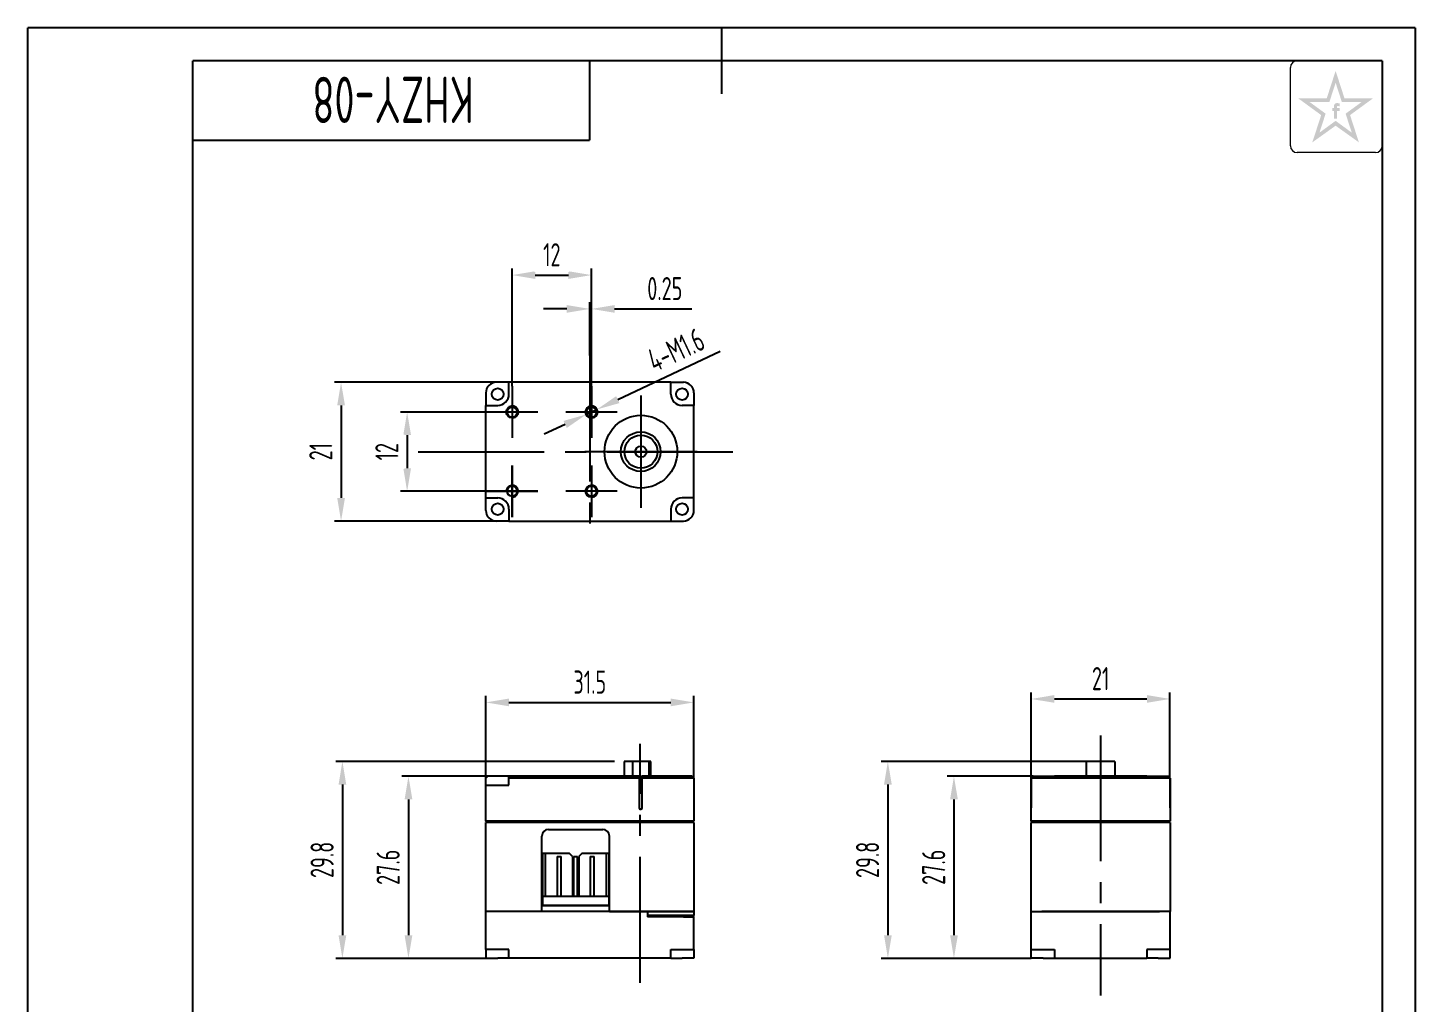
# Model space of a CAD drawing. Header units: inches. Extents: x -25 to 185, y -5 to 292.
# Drawn here: x -25 to 185, y 144.5 to 292 of the extents above; entities that cross this region are included whole.
import ezdxf
from ezdxf.enums import TextEntityAlignment as Align

# ---------------------------------------------------------------- set-up
doc = ezdxf.new("R2010")
doc.units = ezdxf.units.IN
doc.header["$MEASUREMENT"] = 0
doc.linetypes.add('CENTER2', pattern=[28.575, 19.05, -3.175, 3.175, -3.175])
for name, color, linetype in [('1轮廓实线层', 7, 'Continuous'), ('2细线层', 4, 'Continuous'), ('3中心线层', 1, 'CENTER2'), ('6文字层', 3, 'Continuous'), ('7标注层', 4, 'Continuous'), ('图框层', 7, 'Continuous')]:
    doc.layers.add(name, color=color, linetype=linetype)
doc.styles.add('PC_TEXTSTYLE', font='ISOCP.SHX', dxfattribs={"width": 0.707, "bigfont": 'GBCBIG.SHX'})
doc.dimstyles.new('GB_DIAMETER', dxfattribs={"dimtxt": 3.5, "dimasz": 3.5, "dimexe": 1, "dimexo": 0, "dimgap": 1.5, "dimtad": 1, "dimjust": 4, "dimdsep": 46, "dimtxsty": 'PC_TEXTSTYLE', "dimcen": 0, "dimclrd": 256, "dimclrt": 3, "dimadec": 0, "dimazin": 2, "dimtp": 0.1, "dimtm": 0.1, "dimtfac": 0.71, "dimtdec": 3, "dimtmove": 0, "dimatfit": 2, "dimfxl": 1, "dimtfill": 1, "dimarcsym": 0})
doc.dimstyles.new('GB_LINEAR', dxfattribs={"dimtxt": 3.5, "dimasz": 3.5, "dimexe": 1, "dimexo": 0, "dimgap": 1.5, "dimtad": 1, "dimdsep": 46, "dimtxsty": 'PC_TEXTSTYLE', "dimcen": 0, "dimclrd": 256, "dimclrt": 3, "dimadec": 0, "dimazin": 2, "dimtp": 0.1, "dimtm": 0.1, "dimtfac": 0.71, "dimtdec": 3, "dimtmove": 0, "dimatfit": 3, "dimfxl": 1, "dimtfill": 1, "dimarcsym": 0})

# ---------------------------------------------------------------- blocks, each defined once
blk = doc.blocks.new('*D2')
at = {"layer": '7标注层', "color": 0, "lineweight": -2}
for p, q in [((44.62, 178.73), (31.62, 178.73)), ((44.62, 151.18), (31.62, 151.18))]:
    blk.add_line(p, q, dxfattribs=at)
at = {"layer": '7标注层', "lineweight": -2}
blk.add_line((32.62, 175.23), (32.62, 154.68), dxfattribs=at)
at = {"layer": '7标注层'}
for points in [[(33.21, 175.23), (32.04, 175.23), (32.62, 178.73)], [(32.04, 154.68), (33.21, 154.68), (32.62, 151.18)]]:
    blk.add_solid(points, dxfattribs=at)
at = {"layer": 'Defpoints', "color": 0}
for p in [(44.62, 178.73), (32.62, 151.18), (44.62, 151.18)]:
    blk.add_point(p, dxfattribs=at)
at = {"layer": '7标注层', "color": 3, "insert": (29.55, 164.96), "char_height": 3.5, "attachment_point": 5, "rotation": 90, "style": 'PC_TEXTSTYLE', "bg_fill": 3, "box_fill_scale": 1.25, "bg_fill_color": 257, "bg_fill_transparency": 0}
blk.add_mtext('27.6', dxfattribs=at)
blk = doc.blocks.new('*D3')
at = {"layer": '7标注层', "color": 0, "lineweight": -2}
for p, q in [((63.79, 180.97), (21.62, 180.97)), ((44.32, 151.18), (21.62, 151.18))]:
    blk.add_line(p, q, dxfattribs=at)
at = {"layer": '7标注层', "lineweight": -2}
blk.add_line((22.62, 177.47), (22.62, 154.68), dxfattribs=at)
at = {"layer": '7标注层'}
for points in [[(23.21, 177.47), (22.04, 177.47), (22.62, 180.97)], [(22.04, 154.68), (23.21, 154.68), (22.62, 151.18)]]:
    blk.add_solid(points, dxfattribs=at)
at = {"layer": 'Defpoints', "color": 0}
for p in [(63.79, 180.97), (22.62, 151.18), (44.32, 151.18)]:
    blk.add_point(p, dxfattribs=at)
at = {"layer": '7标注层', "color": 3, "insert": (19.55, 166.08), "char_height": 3.5, "attachment_point": 5, "rotation": 90, "style": 'PC_TEXTSTYLE', "bg_fill": 3, "box_fill_scale": 1.25, "bg_fill_color": 257, "bg_fill_transparency": 0}
blk.add_mtext('29.8', dxfattribs=at)
blk = doc.blocks.new('*D4')
at = {"layer": '7标注层', "color": 0, "lineweight": -2}
for p, q in [((44.32, 177.91), (44.32, 190.91)), ((75.82, 178.43), (75.82, 190.91))]:
    blk.add_line(p, q, dxfattribs=at)
at = {"layer": '7标注层', "lineweight": -2}
blk.add_line((47.82, 189.91), (72.32, 189.91), dxfattribs=at)
at = {"layer": '7标注层'}
for points in [[(47.82, 190.49), (47.82, 189.33), (44.32, 189.91)], [(72.32, 189.33), (72.32, 190.49), (75.82, 189.91)]]:
    blk.add_solid(points, dxfattribs=at)
at = {"layer": 'Defpoints', "color": 0}
for p in [(75.82, 189.91), (44.32, 177.91), (75.82, 178.43)]:
    blk.add_point(p, dxfattribs=at)
at = {"layer": '7标注层', "color": 3, "insert": (60.07, 192.98), "char_height": 3.5, "attachment_point": 5, "style": 'PC_TEXTSTYLE', "bg_fill": 3, "box_fill_scale": 1.25, "bg_fill_color": 257, "bg_fill_transparency": 0}
blk.add_mtext('31.5', dxfattribs=at)
blk = doc.blocks.new('*D6')
at = {"layer": '7标注层', "color": 0, "lineweight": -2}
for p, q in [((44.42, 233.85), (31.42, 233.85)), ((44.42, 221.85), (31.42, 221.85))]:
    blk.add_line(p, q, dxfattribs=at)
at = {"layer": '7标注层', "lineweight": -2}
blk.add_line((32.42, 230.35), (32.42, 225.35), dxfattribs=at)
at = {"layer": '7标注层'}
for points in [[(33.01, 230.35), (31.84, 230.35), (32.42, 233.85)], [(31.84, 225.35), (33.01, 225.35), (32.42, 221.85)]]:
    blk.add_solid(points, dxfattribs=at)
at = {"layer": 'Defpoints', "color": 0}
for p in [(44.42, 233.85), (32.42, 221.85), (44.42, 221.85)]:
    blk.add_point(p, dxfattribs=at)
at = {"layer": '7标注层', "color": 3, "insert": (29.35, 227.85), "char_height": 3.5, "attachment_point": 5, "rotation": 90, "style": 'PC_TEXTSTYLE', "bg_fill": 3, "box_fill_scale": 1.25, "bg_fill_color": 257, "bg_fill_transparency": 0}
blk.add_mtext('12', dxfattribs=at)
blk = doc.blocks.new('*D7')
at = {"layer": '7标注层', "color": 0, "lineweight": -2}
for p, q in [((48.32, 237.75), (48.32, 255.57)), ((60.32, 237.75), (60.32, 255.57))]:
    blk.add_line(p, q, dxfattribs=at)
at = {"layer": '7标注层', "lineweight": -2}
blk.add_line((51.82, 254.57), (56.82, 254.57), dxfattribs=at)
at = {"layer": '7标注层'}
for points in [[(51.82, 255.16), (51.82, 253.99), (48.32, 254.57)], [(56.82, 253.99), (56.82, 255.16), (60.32, 254.57)]]:
    blk.add_solid(points, dxfattribs=at)
at = {"layer": 'Defpoints', "color": 0}
for p in [(60.32, 254.57), (48.32, 237.75), (60.32, 237.75)]:
    blk.add_point(p, dxfattribs=at)
at = {"layer": '7标注层', "color": 3, "insert": (54.32, 257.65), "char_height": 3.5, "attachment_point": 5, "style": 'PC_TEXTSTYLE', "bg_fill": 3, "box_fill_scale": 1.25, "bg_fill_color": 257, "bg_fill_transparency": 0}
blk.add_mtext('12', dxfattribs=at)
blk = doc.blocks.new('*D8')
at = {"layer": '7标注层', "color": 0, "lineweight": -2}
for p, q in [((60.07, 242.4), (60.07, 250.45)), ((60.32, 242.4), (60.32, 250.45))]:
    blk.add_line(p, q, dxfattribs=at)
at = {"layer": '7标注层', "lineweight": -2}
for p, q in [((56.57, 249.45), (53.07, 249.45)), ((60.07, 249.45), (60.32, 249.45)), ((63.82, 249.45), (75.52, 249.45))]:
    blk.add_line(p, q, dxfattribs=at)
at = {"layer": '7标注层'}
for points in [[(56.57, 248.87), (56.57, 250.04), (60.07, 249.45)], [(63.82, 250.04), (63.82, 248.87), (60.32, 249.45)]]:
    blk.add_solid(points, dxfattribs=at)
at = {"layer": 'Defpoints', "color": 0}
for p in [(60.32, 249.45), (60.07, 242.4), (60.32, 242.4)]:
    blk.add_point(p, dxfattribs=at)
at = {"layer": '7标注层', "color": 3, "insert": (71.42, 252.53), "char_height": 3.5, "attachment_point": 5, "style": 'PC_TEXTSTYLE', "bg_fill": 3, "box_fill_scale": 1.25, "bg_fill_color": 257, "bg_fill_transparency": 0}
blk.add_mtext('0.25', dxfattribs=at)
blk = doc.blocks.new('*D9')
at = {"layer": '7标注层', "color": 0, "lineweight": -2}
for p, q in [((45.92, 238.35), (21.42, 238.35)), ((45.92, 217.35), (21.42, 217.35))]:
    blk.add_line(p, q, dxfattribs=at)
at = {"layer": '7标注层', "lineweight": -2}
blk.add_line((22.42, 234.85), (22.42, 220.85), dxfattribs=at)
at = {"layer": '7标注层'}
for points in [[(23.01, 234.85), (21.84, 234.85), (22.42, 238.35)], [(21.84, 220.85), (23.01, 220.85), (22.42, 217.35)]]:
    blk.add_solid(points, dxfattribs=at)
at = {"layer": 'Defpoints', "color": 0}
for p in [(45.92, 238.35), (22.42, 217.35), (45.92, 217.35)]:
    blk.add_point(p, dxfattribs=at)
at = {"layer": '7标注层', "color": 3, "insert": (19.35, 227.85), "char_height": 3.5, "attachment_point": 5, "rotation": 90, "style": 'PC_TEXTSTYLE', "bg_fill": 3, "box_fill_scale": 1.25, "bg_fill_color": 257, "bg_fill_transparency": 0}
blk.add_mtext('21', dxfattribs=at)
blk = doc.blocks.new('*D11')
at = {"layer": '7标注层', "color": 0, "lineweight": -2}
for p, q in [((126.88, 178.43), (126.88, 191.43)), ((147.88, 178.43), (147.88, 191.43))]:
    blk.add_line(p, q, dxfattribs=at)
at = {"layer": '7标注层', "lineweight": -2}
blk.add_line((130.38, 190.43), (144.38, 190.43), dxfattribs=at)
at = {"layer": '7标注层'}
for points in [[(130.38, 191.02), (130.38, 189.85), (126.88, 190.43)], [(144.38, 189.85), (144.38, 191.02), (147.88, 190.43)]]:
    blk.add_solid(points, dxfattribs=at)
at = {"layer": 'Defpoints', "color": 0}
for p in [(147.88, 190.43), (126.88, 178.43), (147.88, 178.43)]:
    blk.add_point(p, dxfattribs=at)
at = {"layer": '7标注层', "color": 3, "insert": (137.38, 193.51), "char_height": 3.5, "attachment_point": 5, "style": 'PC_TEXTSTYLE', "bg_fill": 3, "box_fill_scale": 1.25, "bg_fill_color": 257, "bg_fill_transparency": 0}
blk.add_mtext('21', dxfattribs=at)
blk = doc.blocks.new('*D12')
at = {"layer": '7标注层', "color": 0, "lineweight": -2}
for p, q in [((127.18, 178.73), (114.18, 178.73)), ((126.88, 151.18), (114.18, 151.18))]:
    blk.add_line(p, q, dxfattribs=at)
at = {"layer": '7标注层', "lineweight": -2}
blk.add_line((115.18, 175.23), (115.18, 154.68), dxfattribs=at)
at = {"layer": '7标注层'}
for points in [[(115.77, 175.23), (114.6, 175.23), (115.18, 178.73)], [(114.6, 154.68), (115.77, 154.68), (115.18, 151.18)]]:
    blk.add_solid(points, dxfattribs=at)
at = {"layer": 'Defpoints', "color": 0}
for p in [(127.18, 178.73), (115.18, 151.18), (126.88, 151.18)]:
    blk.add_point(p, dxfattribs=at)
at = {"layer": '7标注层', "color": 3, "insert": (112.11, 164.96), "char_height": 3.5, "attachment_point": 5, "rotation": 90, "style": 'PC_TEXTSTYLE', "bg_fill": 3, "box_fill_scale": 1.25, "bg_fill_color": 257, "bg_fill_transparency": 0}
blk.add_mtext('27.6', dxfattribs=at)
blk = doc.blocks.new('*D13')
at = {"layer": '7标注层', "color": 0, "lineweight": -2}
for p, q in [((135.22, 180.97), (104.18, 180.97)), ((126.88, 151.18), (104.18, 151.18))]:
    blk.add_line(p, q, dxfattribs=at)
at = {"layer": '7标注层', "lineweight": -2}
blk.add_line((105.18, 177.47), (105.18, 154.68), dxfattribs=at)
at = {"layer": '7标注层'}
for points in [[(105.77, 177.47), (104.6, 177.47), (105.18, 180.97)], [(104.6, 154.68), (105.77, 154.68), (105.18, 151.18)]]:
    blk.add_solid(points, dxfattribs=at)
at = {"layer": 'Defpoints', "color": 0}
for p in [(135.22, 180.97), (105.18, 151.18), (126.88, 151.18)]:
    blk.add_point(p, dxfattribs=at)
at = {"layer": '7标注层', "color": 3, "insert": (102.11, 166.08), "char_height": 3.5, "attachment_point": 5, "rotation": 90, "style": 'PC_TEXTSTYLE', "bg_fill": 3, "box_fill_scale": 1.25, "bg_fill_color": 257, "bg_fill_transparency": 0}
blk.add_mtext('29.8', dxfattribs=at)
blk = doc.blocks.new('*D14')
at = {"layer": '7标注层', "lineweight": -2}
for p, q in [((79.79, 243.01), (64.31, 235.72)), ((59.51, 233.47), (61.14, 234.24)), ((56.34, 231.98), (53.18, 230.49))]:
    blk.add_line(p, q, dxfattribs=at)
at = {"layer": '7标注层'}
for points in [[(64.06, 236.25), (64.55, 235.2), (61.14, 234.24)], [(56.59, 231.45), (56.09, 232.51), (59.51, 233.47)]]:
    blk.add_solid(points, dxfattribs=at)
at = {"layer": 'Defpoints', "color": 0}
for p in [(59.51, 233.47), (61.14, 234.24)]:
    blk.add_point(p, dxfattribs=at)
at = {"layer": '7标注层', "color": 3, "insert": (73.1, 243.26), "char_height": 3.5, "attachment_point": 5, "rotation": 25.1817, "style": 'PC_TEXTSTYLE', "bg_fill": 3, "box_fill_scale": 1.25, "bg_fill_color": 257, "bg_fill_transparency": 0}
blk.add_mtext('4-M1.6', dxfattribs=at)
blk = doc.blocks.new('ZwmFrameMain_A4^_^无分区图框^_^portrait')
at = {"layer": '1轮廓实线层'}
for p, q in [((80, 292), (80, 282)), ((0, 0), (0, 287)), ((180, 287), (0, 287)), ((180, 287), (180, 0))]:
    blk.add_line(p, q, dxfattribs=at)
at = {"layer": '2细线层'}
for p, q in [((-25, -5), (-25, 292)), ((185, 292), (-25, 292)), ((185, 292), (185, -5))]:
    blk.add_line(p, q, dxfattribs=at)
blk = doc.blocks.new('ZwmFrameMain_图样代号')
at = {"layer": '2细线层', "linetype": 'Continuous'}
for p in [(60, 0), (0, -12)]:
    blk.add_line(p, (60, -12), dxfattribs=at)
at = {"layer": '6文字层', "style": 'PC_TEXTSTYLE', "width": 2.827942}
blk.add_attdef('图样代号', text='', height=7, rotation=180, dxfattribs=at).set_placement((58.24, -2.4), (2.35, -2.4), align=Align.FIT)

msp = doc.modelspace()

# ---------------------------------------------------------------- hatches: boundary and pattern name
at = {"layer": '6文字层', "lineweight": 5}
h = msp.add_hatch(color=2, dxfattribs=at)
edge = h.paths.add_edge_path(flags=0)
edge.add_line((173.172, 279.419), (173.567, 279.419))
edge.add_line((173.567, 279.419), (173.567, 279.845))
edge.add_line((173.567, 279.845), (173.176, 279.845))
edge.add_line((173.176, 279.845), (173.176, 280.053))
edge.add_spline(control_points=[(173.176, 280.053), (173.176, 280.078), (173.175, 280.174), (173.364, 280.144), (173.482, 280.127), (173.549, 280.11), (173.577, 280.102)], knot_values=[0, 0, 0, 0, 1.4943482, 5.8188355, 8.4876202, 10.3632598, 10.3632598, 10.3632598, 10.3632598], degree=3, periodic=0)
edge.add_line((173.577, 280.102), (173.577, 280.539))
edge.add_spline(control_points=[(173.577, 280.539), (173.505, 280.556), (173.332, 280.597), (173.084, 280.618), (172.855, 280.514), (172.739, 280.37), (172.72, 280.26), (172.714, 280.229)], knot_values=[0, 0, 0, 0, 4.9341397, 11.9452686, 16.0265909, 21.3569295, 23.4510995, 23.4510995, 23.4510995, 23.4510995], degree=3, periodic=0)
edge.add_line((172.714, 280.229), (172.714, 279.845))
edge.add_line((172.714, 279.845), (172.428, 279.845))
edge.add_line((172.428, 279.845), (172.428, 279.419))
edge.add_line((172.428, 279.419), (172.717, 279.419))
edge.add_line((172.717, 279.419), (172.717, 278.229))
edge.add_line((172.717, 278.229), (173.172, 278.229))
edge.add_line((173.172, 278.229), (173.172, 279.419))
h.paths.add_polyline_path([(178.628, 281.333), (174.288, 281.333), (172.948, 285.473), (171.608, 281.333), (167.268, 281.333), (170.762, 278.785), (169.422, 274.656), (172.948, 277.181), (176.474, 274.656), (175.134, 278.785)])
h.paths.add_polyline_path([(174.461, 278.997), (175.394, 276.124), (172.948, 277.914), (170.502, 276.124), (171.434, 278.997), (168.981, 280.786), (172.012, 280.786), (172.948, 283.673), (173.883, 280.786), (176.915, 280.786)], flags=16)

# ---------------------------------------------------------------- linework, layer by layer
at = {"color": 7, "linetype": 'Continuous', "lineweight": 25}
for p, q in [((47.825, 238.352), (45.925, 238.352)), ((47.825, 236.552), (47.825, 238.352)), ((72.325, 238.352), (47.825, 238.352)), ((72.325, 236.552), (72.325, 238.352)), ((72.325, 238.352), (74.225, 238.352)), ((44.325, 236.752), (44.325, 234.852)), ((75.825, 236.752), (75.825, 234.852)), ((44.325, 220.852), (44.325, 234.852)), ((44.325, 234.852), (46.125, 234.852)), ((75.825, 234.852), (74.025, 234.852)), ((75.825, 220.852), (75.825, 234.852)), ((44.325, 220.852), (46.125, 220.852)), ((44.325, 218.952), (44.325, 220.852)), ((75.825, 220.852), (74.025, 220.852)), ((75.825, 218.952), (75.825, 220.852)), ((47.825, 219.152), (47.825, 217.352)), ((72.325, 219.152), (72.325, 217.352)), ((47.825, 217.352), (45.925, 217.352)), ((47.825, 217.352), (72.325, 217.352)), ((72.325, 217.352), (74.225, 217.352)), ((65.275, 180.974), (65.275, 178.734)), ((66.525, 180.974), (65.275, 180.974)), ((66.525, 180.974), (66.525, 178.734)), ((69.025, 180.974), (66.525, 180.974)), ((69.025, 180.974), (69.025, 178.734)), ((69.315, 180.974), (69.025, 180.974)), ((69.315, 178.734), (69.315, 180.974)), ((135.218, 180.974), (135.218, 178.734)), ((137.383, 180.974), (135.218, 180.974)), ((137.383, 180.974), (137.383, 178.734)), ((139.548, 180.974), (137.383, 180.974)), ((139.548, 180.974), (139.548, 178.734)), ((44.625, 178.734), (44.325, 178.434)), ((46.125, 178.734), (44.625, 178.734)), ((47.825, 178.734), (46.125, 178.734)), ((67.515, 178.734), (47.825, 178.734)), ((47.825, 178.434), (47.825, 178.734)), ((67.515, 178.734), (67.515, 178.434)), ((67.515, 178.734), (67.715, 178.734)), ((67.715, 178.734), (67.815, 178.734)), ((67.815, 178.534), (67.715, 178.534)), ((67.815, 178.734), (68.015, 178.734)), ((68.015, 178.434), (68.015, 178.734)), ((74.225, 178.734), (68.015, 178.734)), ((75.525, 178.734), (74.225, 178.734)), ((75.825, 178.434), (75.525, 178.734)), ((127.183, 178.734), (126.883, 178.434)), ((127.183, 178.734), (126.883, 178.434)), ((127.183, 178.734), (128.483, 178.734)), ((128.483, 178.734), (130.383, 178.734)), ((144.383, 178.734), (130.383, 178.734)), ((144.383, 178.734), (146.283, 178.734)), ((146.283, 178.734), (147.583, 178.734)), ((147.883, 178.434), (147.583, 178.734)), ((147.883, 178.434), (147.583, 178.734)), ((44.325, 177.384), (44.325, 178.434)), ((44.325, 171.934), (44.325, 177.384)), ((44.325, 177.384), (45.925, 177.384)), ((45.925, 177.384), (47.825, 177.384)), ((67.515, 178.434), (47.825, 178.434)), ((47.825, 177.384), (47.825, 178.434)), ((67.515, 178.434), (67.515, 173.934)), ((67.815, 178.351), (67.715, 178.351)), ((74.225, 178.434), (68.015, 178.434)), ((68.015, 173.934), (68.015, 178.434)), ((75.825, 178.434), (75.825, 171.934)), ((75.825, 178.434), (75.825, 173.984)), ((126.883, 171.934), (126.883, 178.434)), ((128.483, 178.434), (126.883, 178.434)), ((126.883, 178.434), (126.883, 173.934)), ((130.383, 178.434), (128.483, 178.434)), ((144.383, 178.434), (130.383, 178.434)), ((146.283, 178.434), (144.383, 178.434)), ((147.883, 178.434), (146.283, 178.434)), ((147.883, 178.434), (147.883, 171.934)), ((147.883, 173.934), (147.883, 178.434)), ((67.715, 173.734), (67.815, 173.734)), ((44.475, 171.784), (44.325, 171.934)), ((44.325, 158.284), (44.325, 171.734)), ((45.925, 171.734), (44.325, 171.734)), ((45.925, 171.784), (44.475, 171.784)), ((44.925, 171.734), (44.925, 171.784)), ((45.678, 171.734), (45.678, 171.784)), ((74.225, 171.934), (45.925, 171.934)), ((74.225, 171.784), (45.925, 171.784)), ((74.225, 171.734), (45.925, 171.734)), ((46.906, 171.734), (46.906, 171.784)), ((53.825, 170.684), (62.025, 170.684)), ((73.244, 171.734), (73.244, 171.784)), ((75.675, 171.784), (74.225, 171.784)), ((75.825, 171.734), (74.225, 171.734)), ((74.472, 171.734), (74.472, 171.784)), ((75.225, 171.734), (75.225, 171.784)), ((75.675, 171.784), (75.825, 171.934)), ((75.825, 171.734), (75.825, 158.284)), ((127.033, 171.784), (126.883, 171.934)), ((126.883, 158.284), (126.883, 171.734)), ((128.483, 171.734), (126.883, 171.734)), ((128.483, 171.784), (127.033, 171.784)), ((127.483, 171.734), (127.483, 171.784)), ((128.236, 171.734), (128.236, 171.784)), ((146.283, 171.934), (128.483, 171.934)), ((146.283, 171.784), (128.483, 171.784)), ((146.283, 171.734), (128.483, 171.734)), ((129.464, 171.734), (129.464, 171.784)), ((145.302, 171.734), (145.302, 171.784)), ((147.733, 171.784), (146.283, 171.784)), ((147.883, 171.734), (146.283, 171.734)), ((146.53, 171.734), (146.53, 171.784)), ((147.283, 171.734), (147.283, 171.784)), ((147.733, 171.784), (147.883, 171.934)), ((147.883, 171.734), (147.883, 158.284)), ((52.825, 158.284), (52.825, 169.684)), ((63.025, 158.284), (63.025, 169.684)), ((45.925, 158.284), (44.325, 158.284)), ((44.325, 152.534), (44.325, 158.284)), ((45.925, 158.284), (44.325, 158.284)), ((52.825, 158.284), (45.925, 158.284)), ((68.825, 158.284), (45.925, 158.284)), ((63.025, 159.184), (52.825, 159.184)), ((63.025, 158.284), (74.225, 158.284)), ((68.825, 158.284), (68.825, 157.659)), ((74.225, 158.284), (68.825, 158.284)), ((68.825, 158.284), (68.825, 157.484)), ((74.225, 157.659), (68.825, 157.659)), ((75.825, 158.284), (74.225, 158.284)), ((74.225, 158.284), (75.825, 158.284)), ((75.65, 157.484), (75.825, 157.659)), ((75.825, 158.284), (75.825, 157.659)), ((126.883, 158.284), (128.483, 158.284)), ((126.883, 152.534), (126.883, 158.284)), ((146.283, 158.284), (128.483, 158.284)), ((128.483, 158.284), (146.283, 158.284)), ((147.883, 158.284), (146.283, 158.284)), ((147.883, 158.284), (146.283, 158.284)), ((147.883, 152.534), (147.883, 158.284)), ((74.225, 157.484), (68.825, 157.484)), ((74.225, 157.484), (68.825, 157.484)), ((74.225, 157.484), (75.825, 157.484)), ((75.825, 152.534), (75.825, 157.484)), ((45.925, 152.534), (44.325, 152.534)), ((44.325, 152.534), (44.325, 151.184)), ((47.825, 152.534), (45.925, 152.534)), ((47.825, 151.184), (47.825, 152.534)), ((72.325, 152.534), (74.225, 152.534)), ((72.325, 151.184), (72.325, 152.534)), ((74.225, 152.534), (75.825, 152.534)), ((75.825, 152.534), (75.825, 151.184)), ((126.883, 152.534), (128.483, 152.534)), ((126.883, 151.184), (126.883, 152.534)), ((128.483, 152.534), (130.383, 152.534)), ((130.383, 152.534), (130.383, 151.184)), ((146.283, 152.534), (144.383, 152.534)), ((144.383, 152.534), (144.383, 151.184)), ((147.883, 152.534), (146.283, 152.534)), ((147.883, 151.184), (147.883, 152.534)), ((44.325, 151.184), (46.125, 151.184)), ((47.825, 151.184), (46.125, 151.184)), ((72.325, 151.184), (47.825, 151.184)), ((72.325, 151.184), (74.025, 151.184)), ((75.825, 151.184), (74.025, 151.184)), ((128.683, 151.184), (126.883, 151.184)), ((128.683, 151.184), (130.383, 151.184)), ((130.383, 151.184), (144.383, 151.184)), ((146.083, 151.184), (144.383, 151.184)), ((146.083, 151.184), (147.883, 151.184))]:
    msp.add_line(p, q, dxfattribs=at)
for centre, radius in [((46.125, 236.552), 0.9), ((74.025, 236.552), 0.9), ((48.325, 233.852), 0.9), ((60.325, 233.852), 0.9), ((67.805, 227.852), 5.5), ((67.805, 227.852), 2.5), ((67.805, 227.852), 0.85), ((60.325, 221.852), 0.9), ((46.125, 219.152), 0.9), ((74.025, 219.152), 0.9)]:
    msp.add_circle(centre, radius, dxfattribs=at)
for centre in [(48.325, 233.852), (48.325, 221.852), (60.325, 221.852)]:
    msp.add_circle(centre, 0.765)
at = {"color": 7, "linetype": 'Continuous'}
msp.add_circle((67.775, 227.852), 3, dxfattribs=at)
at = {"color": 7, "linetype": 'Continuous', "lineweight": 25}
for centre, radius, start, end in [((45.925, 236.752), 1.6, 90, 180), ((74.225, 236.752), 1.6, 0, 90), ((46.125, 236.552), 1.7, 270, 0), ((74.025, 236.552), 1.7, 180, 270), ((46.125, 219.152), 1.7, 0, 90), ((74.025, 219.152), 1.7, 90, 180), ((45.925, 218.952), 1.6, 180, 270), ((74.225, 218.952), 1.6, 270, 360), ((67.715, 173.934), 0.2, 180, 270), ((67.815, 173.934), 0.2, 270, 0), ((53.825, 169.684), 1, 90, 180), ((62.025, 169.684), 1, 360, 90)]:
    msp.add_arc(centre, radius, start, end, dxfattribs=at)
for points, knots in [([(75.825, 236.752), (75.822, 236.858), (75.817, 237.007), (75.77, 237.148), (75.756, 237.19)], [0, 0, 0, 0, 0.7051942, 1, 1, 1, 1]), ([(75.756, 218.515), (75.77, 218.556), (75.817, 218.697), (75.822, 218.847), (75.825, 218.952)], [0, 0, 0, 0, 0.2947972, 1, 1, 1, 1]), ([(67.715, 178.534), (67.702, 178.535), (67.676, 178.536), (67.637, 178.549), (67.601, 178.568), (67.563, 178.6), (67.535, 178.641), (67.518, 178.689), (67.516, 178.718), (67.515, 178.734)], [0, 0, 0, 0, 0.1181108, 0.2406232, 0.3682405, 0.5015848, 0.7081778, 0.8434952, 1, 1, 1, 1]), ([(67.815, 178.534), (67.828, 178.535), (67.854, 178.536), (67.892, 178.548), (67.928, 178.568), (67.966, 178.6), (67.994, 178.641), (68.012, 178.689), (68.014, 178.719), (68.015, 178.734)], [0, 0, 0, 0, 0.11811249, 0.24062458, 0.36823983, 0.50158091, 0.7095128, 0.84449717, 1, 1, 1, 1]), ([(67.715, 178.351), (67.702, 178.352), (67.676, 178.352), (67.637, 178.357), (67.601, 178.365), (67.563, 178.379), (67.535, 178.396), (67.518, 178.416), (67.516, 178.428), (67.515, 178.434)], [0, 0, 0, 0, 0.1181132, 0.2406258, 0.3682417, 0.5015836, 0.709671, 0.8446155, 1, 1, 1, 1]), ([(67.815, 178.351), (67.828, 178.352), (67.854, 178.352), (67.892, 178.357), (67.928, 178.365), (67.966, 178.379), (67.994, 178.395), (68.012, 178.415), (68.014, 178.428), (68.015, 178.434)], [0, 0, 0, 0, 0.118111, 0.2406242, 0.3682425, 0.5015883, 0.708028, 0.8433824, 1, 1, 1, 1]), ([(75.825, 157.659), (75.819, 157.659), (75.807, 157.659), (75.712, 157.659), (75.564, 157.659), (75.363, 157.659), (75.119, 157.659), (74.841, 157.659), (74.539, 157.659), (74.329, 157.659), (74.225, 157.659)], [0, 0, 0, 0, 0.125, 0.25, 0.375, 0.5, 0.625, 0.75, 0.875, 1, 1, 1, 1])]:
    msp.add_open_spline(points, degree=3, knots=knots, dxfattribs=at)
for points in [[(75.825, 178.434), (75.819, 178.434), (75.807, 178.434), (75.712, 178.434), (75.564, 178.434), (75.363, 178.434), (75.119, 178.434), (74.841, 178.434), (74.539, 178.434), (74.329, 178.434), (74.225, 178.434)], [(45.925, 171.934), (45.82, 171.934), (45.611, 171.934), (45.308, 171.934), (45.03, 171.934), (44.786, 171.934), (44.586, 171.934), (44.438, 171.934), (44.343, 171.934), (44.331, 171.934), (44.325, 171.934)], [(75.825, 171.934), (75.819, 171.934), (75.807, 171.934), (75.712, 171.934), (75.564, 171.934), (75.363, 171.934), (75.119, 171.934), (74.841, 171.934), (74.539, 171.934), (74.329, 171.934), (74.225, 171.934)], [(128.483, 171.934), (128.378, 171.934), (128.169, 171.934), (127.867, 171.934), (127.588, 171.934), (127.344, 171.934), (127.144, 171.934), (126.996, 171.934), (126.901, 171.934), (126.889, 171.934), (126.883, 171.934)], [(147.883, 171.934), (147.877, 171.934), (147.865, 171.934), (147.77, 171.934), (147.622, 171.934), (147.421, 171.934), (147.177, 171.934), (146.899, 171.934), (146.597, 171.934), (146.387, 171.934), (146.283, 171.934)]]:
    msp.add_open_spline(points, degree=3, dxfattribs=at)
at = {"layer": '2细线层'}
for centre in [(48.325, 233.852), (48.325, 221.852), (60.325, 221.852)]:
    msp.add_arc(centre, 0.9, 277, 187, dxfattribs=at)
at = {"layer": '3中心线层'}
for p, q in [((60.075, 242.401), (60.075, 215.108)), ((48.325, 237.752), (48.325, 229.952)), ((60.325, 237.752), (60.325, 229.952)), ((67.805, 236.352), (67.805, 219.352)), ((52.225, 233.852), (44.425, 233.852)), ((64.225, 233.852), (56.425, 233.852)), ((34.111, 227.852), (84.319, 227.852)), ((76.305, 227.852), (59.305, 227.852)), ((48.325, 225.752), (48.325, 217.952)), ((48.325, 217.952), (48.325, 225.752)), ((60.325, 225.752), (60.325, 217.952)), ((52.225, 221.852), (44.425, 221.852)), ((64.225, 221.852), (56.425, 221.852))]:
    msp.add_line(p, q, dxfattribs=at)
at = {"layer": '6文字层', "color": 212, "lineweight": 5}
for p, q in [((166.11, 274.117), (166.11, 286.003)), ((167.107, 287), (180, 287)), ((180, 287), (180, 274.117)), ((179.003, 273.12), (167.107, 273.12))]:
    msp.add_line(p, q, dxfattribs=at)
for centre, start, end in [((167.107, 286.003), 90, 180), ((167.107, 274.117), 180, 270), ((179.003, 274.117), 270, 0)]:
    msp.add_arc(centre, 0.997, start, end, dxfattribs=at)

# ---------------------------------------------------------------- block references
at = {"layer": '图框层'}
ref = msp.add_blockref('ZwmFrameMain_图样代号', (0, 287), dxfattribs=at)
ref.add_attrib('图样代号', 'KHZY-08', dxfattribs={"layer": '6文字层', "height": 7, "rotation": 180, "style": 'PC_TEXTSTYLE', "width": 0.707}).set_placement((30.293, 284.597), align=Align.CENTER)

# ---------------------------------------------------------------- next in the draw order: dimensions: what is measured, and where the dimension line sits
at = {"layer": '7标注层'}
for base, p1, p2, override, picture, middle in [((60.325, 254.575), (48.325, 237.752), (60.325, 237.752), {"dimscale": 1, "dimgap": 1.5, "dimtad": 1, "dimjust": 0, "dimdec": 2, "dimlfac": 1, "dimpost": '<>', "dimse1": 0, "dimse2": 0, "dimsd1": 0, "dimsd2": 0, "dimclrd": 256, "dimclre": 0, "dimtofl": 1, "dimtvp": 0.1}, '*D7', (54.325, 257.65)), ((147.883, 190.434), (126.883, 178.434), (147.883, 178.434), {"dimscale": 1, "dimgap": 1.5, "dimtad": 1, "dimjust": 0, "dimdec": 2, "dimlfac": 1, "dimse1": 0, "dimse2": 0, "dimsd1": 0, "dimsd2": 0, "dimclrd": 256, "dimclre": 0, "dimtofl": 1, "dimtvp": 0.1}, '*D11', (137.383, 193.509))]:
    dim = msp.add_linear_dim(base=base, p1=p1, p2=p2, dimstyle='GB_LINEAR', override=override, dxfattribs=at)
    dim.commit()
    dim.dimension.update_dxf_attribs({"geometry": picture, "text_midpoint": middle})
dim = msp.add_linear_dim(base=(32.425, 221.852), p1=(44.425, 233.852), p2=(44.425, 221.852), angle=90, dimstyle='GB_LINEAR', override={"dimscale": 1, "dimgap": 1.5, "dimtad": 1, "dimjust": 0, "dimdec": 2, "dimlfac": 1, "dimse1": 0, "dimse2": 0, "dimsd1": 0, "dimsd2": 0, "dimclrd": 256, "dimclre": 0, "dimtofl": 1, "dimtvp": 0.1}, dxfattribs=at)
dim.commit()
dim.dimension.update_dxf_attribs({"geometry": '*D6', "text_midpoint": (29.35, 227.852)})
dim = msp.add_linear_dim(base=(32.625, 151.184), p1=(44.625, 178.734), p2=(44.625, 151.184), angle=90, text='27.6', dimstyle='GB_LINEAR', override={"dimscale": 1, "dimgap": 1.5, "dimtad": 1, "dimjust": 0, "dimdec": 2, "dimlfac": 1, "dimpost": '<>', "dimse1": 0, "dimse2": 0, "dimsd1": 0, "dimsd2": 0, "dimclrd": 256, "dimclre": 0, "dimtofl": 1, "dimtvp": 0.1}, dxfattribs=at)
dim.commit()
dim.dimension.update_dxf_attribs({"geometry": '*D2', "text_midpoint": (29.55, 164.959)})

# ---------------------------------------------------------------- next in the draw order: linework, layer by layer
at = {"layer": '3中心线层'}
msp.add_line((137.383, 184.913), (137.383, 145.574), dxfattribs=at)

# ---------------------------------------------------------------- next in the draw order: dimensions: what is measured, and where the dimension line sits
at = {"layer": '7标注层'}
dim = msp.add_linear_dim(base=(60.325, 249.452), p1=(60.075, 242.401), p2=(60.325, 242.401), dimstyle='GB_LINEAR', override={"dimscale": 1, "dimgap": 1.5, "dimtad": 1, "dimjust": 0, "dimdec": 2, "dimlfac": 1, "dimse1": 0, "dimse2": 0, "dimsd1": 0, "dimsd2": 0, "dimclrd": 256, "dimclre": 0, "dimtofl": 1, "dimtvp": 0.1}, dxfattribs=at)
dim.commit()
dim.dimension.update_dxf_attribs({"geometry": '*D8', "text_midpoint": (71.424, 252.529)})
dim = msp.add_linear_dim(base=(22.425, 217.352), p1=(45.925, 238.352), p2=(45.925, 217.352), angle=90, dimstyle='GB_LINEAR', override={"dimscale": 1, "dimgap": 1.5, "dimtad": 1, "dimjust": 0, "dimdec": 2, "dimlfac": 1, "dimse1": 0, "dimse2": 0, "dimsd1": 0, "dimsd2": 0, "dimclrd": 256, "dimclre": 0, "dimtofl": 1, "dimtvp": 0.1}, dxfattribs=at)
dim.commit()
dim.dimension.update_dxf_attribs({"geometry": '*D9', "text_midpoint": (19.35, 227.852)})
for base, p1, p2, text, picture, middle in [((22.625, 151.184), (63.788, 180.974), (44.325, 151.184), '29.8', '*D3', (19.549, 166.079)), ((115.183, 151.184), (127.183, 178.734), (126.883, 151.184), '27.6', '*D12', (112.108, 164.959))]:
    dim = msp.add_linear_dim(base=base, p1=p1, p2=p2, angle=90, text=text, dimstyle='GB_LINEAR', override={"dimscale": 1, "dimgap": 1.5, "dimtad": 1, "dimjust": 0, "dimdec": 2, "dimlfac": 1, "dimpost": '<>', "dimse1": 0, "dimse2": 0, "dimsd1": 0, "dimsd2": 0, "dimclrd": 256, "dimclre": 0, "dimtofl": 1, "dimtvp": 0.1}, dxfattribs=at)
    dim.commit()
    dim.dimension.update_dxf_attribs({"geometry": picture, "text_midpoint": middle})

# ---------------------------------------------------------------- next in the draw order: linework, layer by layer
at = {"color": 7, "linetype": 'Continuous', "lineweight": 25}
for p, q in [((52.925, 167.084), (53.325, 167.084)), ((52.925, 167.084), (52.925, 160.584)), ((53.325, 167.084), (53.325, 160.584)), ((53.325, 167.084), (56.925, 167.084)), ((55.125, 166.584), (55.125, 160.584)), ((55.125, 166.584), (55.425, 166.584)), ((55.425, 166.584), (55.725, 166.584)), ((55.725, 160.584), (55.725, 166.584)), ((57.425, 166.584), (56.925, 167.084)), ((57.425, 166.584), (57.425, 160.584)), ((57.625, 166.584), (57.625, 160.584)), ((57.625, 166.584), (57.925, 166.584)), ((57.925, 166.584), (58.225, 166.584)), ((58.225, 160.584), (58.225, 166.584)), ((58.925, 167.084), (58.425, 166.584)), ((58.425, 166.584), (58.425, 160.584)), ((58.925, 167.084), (62.525, 167.084)), ((60.125, 166.584), (60.125, 160.584)), ((60.125, 166.584), (60.725, 166.584)), ((60.725, 160.584), (60.725, 166.584)), ((62.525, 167.084), (62.925, 167.084)), ((62.525, 167.084), (62.525, 160.584)), ((62.925, 167.084), (62.925, 160.584)), ((52.925, 160.584), (52.925, 159.184)), ((52.925, 160.584), (62.925, 160.584)), ((62.925, 160.584), (62.925, 159.184)), ((52.825, 159.284), (52.925, 159.284)), ((63.025, 159.184), (52.825, 159.184)), ((52.925, 159.184), (62.925, 159.184)), ((62.925, 159.284), (63.025, 159.284))]:
    msp.add_line(p, q, dxfattribs=at)
at = {"layer": '3中心线层'}
msp.add_line((44.425, 221.852), (52.225, 221.852), dxfattribs=at)

# ---------------------------------------------------------------- next in the draw order: dimensions: what is measured, and where the dimension line sits
at = {"layer": '7标注层'}
dim = msp.add_diameter_dim_2p(p1=(59.51, 233.469), p2=(61.139, 234.235), text='4-M1.6', dimstyle='GB_DIAMETER', override={"dimscale": 1, "dimgap": 1.5, "dimtad": 1, "dimjust": 4, "dimtih": 0, "dimtoh": 0, "dimdec": 2, "dimlfac": 1, "dimpost": '<>', "dimcen": 0, "dimse1": 0, "dimse2": 0, "dimsd1": 0, "dimsd2": 0, "dimtix": 0, "dimtofl": 1, "dimatfit": 0, "dimtvp": 0.1}, dxfattribs=at)
dim.commit()
dim.dimension.update_dxf_attribs({"geometry": '*D14', "text_midpoint": (74.406, 240.473), "dimtype": 163})
dim = msp.add_linear_dim(base=(75.825, 189.909), p1=(44.325, 177.909), p2=(75.825, 178.434), dimstyle='GB_LINEAR', override={"dimscale": 1, "dimgap": 1.5, "dimtad": 1, "dimjust": 0, "dimdec": 2, "dimlfac": 1, "dimse1": 0, "dimse2": 0, "dimsd1": 0, "dimsd2": 0, "dimclrd": 256, "dimclre": 0, "dimtofl": 1, "dimtvp": 0.1}, dxfattribs=at)
dim.commit()
dim.dimension.update_dxf_attribs({"geometry": '*D4', "text_midpoint": (60.075, 192.984)})
dim = msp.add_linear_dim(base=(105.183, 151.184), p1=(135.218, 180.974), p2=(126.883, 151.184), angle=90, text='29.8', dimstyle='GB_LINEAR', override={"dimscale": 1, "dimgap": 1.5, "dimtad": 1, "dimjust": 0, "dimdec": 2, "dimlfac": 1, "dimpost": '<>', "dimse1": 0, "dimse2": 0, "dimsd1": 0, "dimsd2": 0, "dimclrd": 256, "dimclre": 0, "dimtofl": 1, "dimtvp": 0.1}, dxfattribs=at)
dim.commit()
dim.dimension.update_dxf_attribs({"geometry": '*D13', "text_midpoint": (102.107, 166.079)})

# ---------------------------------------------------------------- next in the draw order: linework, layer by layer
msp.add_circle((60.325, 233.852), 0.765)
at = {"layer": '2细线层'}
msp.add_arc((60.325, 233.852), 0.9, 277, 187, dxfattribs=at)
at = {"layer": '3中心线层'}
msp.add_line((67.715, 147.481), (67.715, 183.628), dxfattribs=at)

# ---------------------------------------------------------------- next in the draw order: block references
at = {"layer": '图框层'}
msp.add_blockref('ZwmFrameMain_A4^_^无分区图框^_^portrait', (0, 0), dxfattribs=at)

doc.saveas('drawing.dxf')
